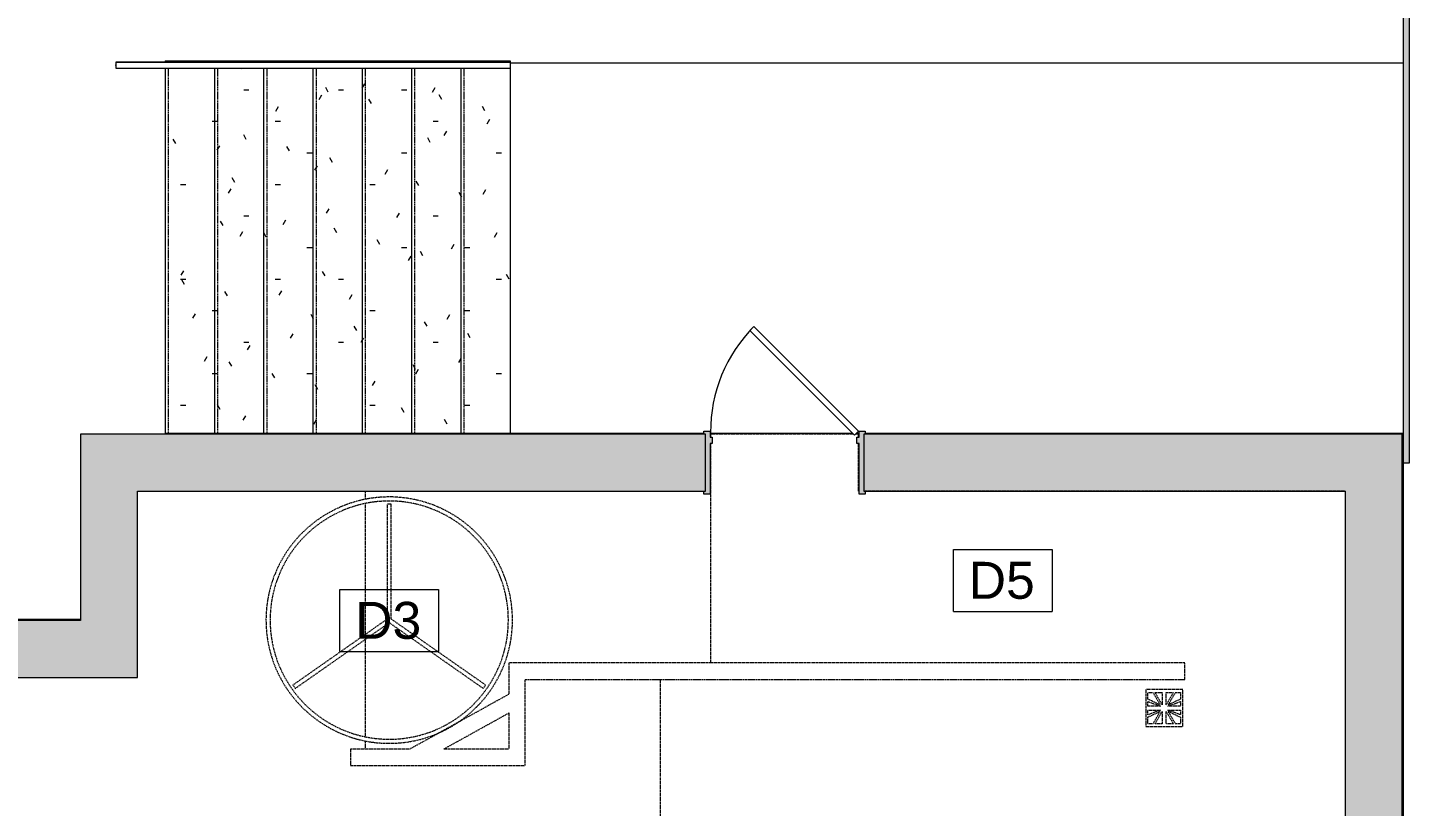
# Model space of a CAD drawing. Header units: inches. Extents: x 628 to 4524, y -721 to 887.
# Drawn here: x 4033.5 to 4369.7, y 393.8 to 583.5 of the extents above; entities that cross this region are included whole.
import ezdxf

# ---------------------------------------------------------------- set-up
doc = ezdxf.new("R2010")
doc.units = ezdxf.units.IN
doc.header["$MEASUREMENT"] = 0
for name, pattern in [('Demolished', [0.1875, 0.125, -0.0625]), ('Demolished 3_16_', [0.28125, 0.1875, -0.09375]), ('Overhead 1_16_', [0.101562, 0.0625, -0.039062])]:
    doc.linetypes.add(name, pattern=pattern)
for name, color, linetype, lineweight in [('A-ANNO-KEYN', 231, 'Continuous', 9), ('A-DETL-DEMO', 6, 'Demolished 3_16_', 9), ('A-DOOR', 31, 'Continuous', 13), ('A-FLOR', 192, 'Continuous', 13), ('A-FLOR-HRAL', 11, 'Continuous', 13), ('A-FLOR-LEVL', 51, 'Demolished', 9), ('A-GENM', 13, 'Demolished', 9), ('A-WALL', 113, 'Continuous', 13), ('A-WALL-PATT', 111, 'Continuous', 13), ('P-SANR-FIXT', 6, 'Demolished', 9), ('S-STRS', 31, 'Continuous', 13)]:
    doc.layers.add(name, color=color, linetype=linetype, lineweight=lineweight)
doc.styles.add('Arial', font='arial.ttf', dxfattribs={"height": 9})
pattern_1 = [(0, (3241.226, 0), (30.72, 7.68), [1.267, -21.773, 1.267, -21.773, -122.88]), (0, (3241.226, 0), (30.72, 7.68), [-46.08, 1.267, -44.813, 1.267, -21.773, -53.76]), (0, (3241.226, 0), (30.72, 7.68), [-115.2, 1.267, -14.093, 1.267, -37.133]), (120, (3252.746, 3.84), (-22.011075, 22.7643), [1.267, -21.773, 1.267, -21.773, -122.88]), (120, (3252.746, 3.84), (-22.011075, 22.7643), [-46.08, 1.267, -44.813, 1.267, -21.773, -53.76]), (120, (3252.746, 3.84), (-22.011075, 22.7643), [-115.2, 1.267, -14.093, 1.267, -37.133]), (240, (3256.586, 19.2), (-8.708925, -30.4443), [1.267, -21.773, 1.267, -21.773, -122.88]), (240, (3256.586, 19.2), (-8.708925, -30.4443), [-46.08, 1.267, -44.813, 1.267, -21.773, -53.76]), (240, (3256.586, 19.2), (-8.708925, -30.4443), [-115.2, 1.267, -14.093, 1.267, -37.133])]

# ---------------------------------------------------------------- blocks, each defined once
blk = doc.blocks.new('Door - Single - Solid Door 36_ x 84_-7220765-FIRST FLOOR DEMOLITION')
at = {"layer": 'A-DOOR'}
h = blk.add_hatch(color=250, dxfattribs=at)
h.paths.add_polyline_path([(22.12, 7.6), (22.12, -4.78), (21.62, -4.78), (21.62, -6.28), (22.12, -6.28), (22.12, -7.78), (23.62, -7.78), (23.62, -7.03), (23.24, -7.03), (23.24, 6.85), (23.62, 6.85), (23.62, 7.6)], flags=0)
h.paths.add_polyline_path([(-15.63, 7.6), (-15.63, 6.85), (-15.26, 6.85), (-15.26, -7.03), (-15.63, -7.03), (-15.63, -7.78), (-14.13, -7.78), (-14.13, -6.28), (-13.63, -6.28), (-13.63, -4.78), (-14.13, -4.78), (-14.13, 7.6)], flags=0)
at = {"layer": 'A-DOOR', "color": 8, "lineweight": 20}
for p, q in [((-15.63, 7.6), (-14.13, 7.6)), ((-15.63, 6.85), (-15.63, 7.6)), ((-15.26, 6.85), (-15.63, 6.85)), ((-15.26, -7.03), (-15.26, 6.85)), ((-14.13, 7.6), (-14.13, -4.78)), ((22.12, 7.6), (23.62, 7.6)), ((22.12, -4.78), (22.12, 7.6)), ((23.24, 6.85), (23.24, -7.03)), ((23.62, 6.85), (23.24, 6.85)), ((23.62, 7.6), (23.62, 6.85)), ((-14.13, -4.78), (-13.63, -4.78)), ((-14.13, -6.28), (-14.13, -7.78)), ((-13.63, -6.28), (-14.13, -6.28)), ((-13.63, -4.78), (-13.63, -6.28)), ((21.62, -4.78), (22.12, -4.78)), ((21.62, -6.28), (21.62, -4.78)), ((22.12, -6.28), (21.62, -6.28)), ((22.12, -7.78), (22.12, -6.28)), ((-15.63, -7.03), (-15.26, -7.03)), ((-15.63, -7.78), (-15.63, -7.03)), ((-14.13, -7.78), (-15.63, -7.78)), ((-13.03, -6.8), (-14.01, -7.78)), ((-14.01, -7.78), (11.45, -33.23)), ((12.42, -32.26), (-13.03, -6.8)), ((23.62, -7.78), (22.12, -7.78)), ((23.24, -7.03), (23.62, -7.03)), ((23.62, -7.03), (23.62, -7.78)), ((11.45, -33.23), (12.42, -32.26))]:
    blk.add_line(p, q, dxfattribs=at)
at = {"layer": 'A-DOOR', "lineweight": 9}
blk.add_arc((-14.01, -7.78), 36, 315, 0.5, dxfattribs=at)
blk = doc.blocks.new('Top Rail Type - Top Rail_Internal_-6878744-FIRST FLOOR DEMOLITION')
at = {"layer": 'A-FLOR-HRAL', "lineweight": 9}
for p, q in [((909.67, 575.1), (813.71, 575.1)), ((813.71, 573.6), (909.67, 573.6))]:
    blk.add_line(p, q, dxfattribs=at)
at = {"layer": 'A-FLOR-HRAL', "lineweight": 9, "flags": 128}
for points in [[(813.71, 574.27), (813.71, 574.35), (813.71, 574.43)], [(909.67, 574.43), (909.67, 574.35), (909.67, 574.27)]]:
    blk.add_lwpolyline(points, dxfattribs=at)
blk = doc.blocks.new('Top Rail Type - Top Rail_Internal_-V10-FIRST FLOOR DEMOLITION')
at = {"layer": 'A-FLOR-HRAL', "lineweight": 9}
for p, q in [((813.71, 575.1), (813.71, 573.6)), ((813.71, 575.1), (909.67, 575.1)), ((909.67, 575.1), (909.67, 573.6)), ((813.71, 573.6), (909.67, 573.6))]:
    blk.add_line(p, q, dxfattribs=at)
blk = doc.blocks.new('Floor Drain 9L x 9W - Floor Drain 9L x 9W-V17-FIRST FLOOR DEMOLITION')
at = {"layer": 'P-SANR-FIXT', "color": 7}
for p, q in [((4.5, 4.5), (-4.5, 4.5)), ((-4.5, 4.5), (-4.5, -4.5)), ((-4, 2.21), (-4, 3.83)), ((-4, 3.83), (-2.75, 3.83)), ((-2.75, 3.83), (-0.99, 0.8)), ((-0.5, 0.83), (-2.25, 3.83)), ((-2.25, 3.83), (-0.5, 3.83)), ((-0.5, 3.83), (-0.5, 0.83)), ((0.5, 3.83), (2.25, 3.83)), ((2.25, 3.83), (0.5, 0.83)), ((0.5, 0.83), (0.5, 3.83)), ((0.99, 0.8), (2.75, 3.83)), ((2.75, 3.83), (4, 3.83)), ((4, 3.83), (4, 2.21)), ((4.5, -4.5), (4.5, 4.5)), ((-0.99, 0.8), (-4, 2.21)), ((-4, 1.63), (-0.91, 0.5)), ((-4, 0.5), (-4, 1.63)), ((-0.91, 0.5), (-4, 0.5)), ((0.91, 0.5), (4, 1.63)), ((4, 0.5), (0.91, 0.5)), ((4, 2.21), (0.99, 0.8)), ((4, 1.63), (4, 0.5)), ((-4, -1.63), (-4, -0.5)), ((-4, -0.5), (-0.91, -0.5)), ((-0.91, -0.5), (-4, -1.63)), ((-4, -2.21), (-0.99, -0.8)), ((-4, -3.83), (-4, -2.21)), ((-0.99, -0.8), (-2.75, -3.83)), ((-2.25, -3.83), (-0.5, -0.83)), ((-0.5, -0.83), (-0.5, -3.83)), ((0.5, -3.83), (0.5, -0.83)), ((0.5, -0.83), (2.25, -3.83)), ((4, -1.63), (0.91, -0.5)), ((0.91, -0.5), (4, -0.5)), ((2.75, -3.83), (0.99, -0.8)), ((0.99, -0.8), (4, -2.21)), ((4, -0.5), (4, -1.63)), ((4, -2.21), (4, -3.83)), ((-4.5, -4.5), (4.5, -4.5)), ((-2.75, -3.83), (-4, -3.83)), ((-0.5, -3.83), (-2.25, -3.83)), ((2.25, -3.83), (0.5, -3.83)), ((4, -3.83), (2.75, -3.83))]:
    blk.add_line(p, q, dxfattribs=at)
blk = doc.blocks.new('Revolving Gate - Revolving Gate-7015749-FIRST FLOOR DEMOLITION')
at = {"layer": 'A-GENM', "color": 10, "lineweight": 20}
for p, q in [((0.5, 28.26), (-0.5, 28.26)), ((-0.5, 28.26), (-0.5, 0.26)), ((0.5, 0.26), (0.5, 28.26)), ((-0.5, 0.26), (-23.44, -15.8)), ((23.44, -15.8), (0.5, 0.26)), ((-22.86, -16.62), (0, -0.61)), ((0, -0.61), (22.86, -16.62)), ((-23.44, -15.8), (-22.86, -16.62)), ((22.86, -16.62), (23.44, -15.8))]:
    blk.add_line(p, q, dxfattribs=at)
for radius, start, end in [(30, 360, 180), (29, 0, 180), (30, 180, 360), (29, 180, 0)]:
    blk.add_arc((0, 0), radius, start, end, dxfattribs=at)
blk = doc.blocks.new('Keynote Tag - Keynote Number - Boxed-135510-FIRST FLOOR DEMOLITION')
at = {"layer": 'A-ANNO-KEYN'}
for p, q in [((-0.125, -0.0792), (-0.125, 0.0781)), ((-0.125, 0.0781), (0.125, 0.0781)), ((0.125, 0.0781), (0.125, -0.0792)), ((-0.125, -0.0792), (0.125, -0.0792))]:
    blk.add_line(p, q, dxfattribs=at)

msp = doc.modelspace()

# ---------------------------------------------------------------- hatches: boundary and pattern name
at = {"layer": 'A-WALL-PATT', "lineweight": 9}
for points in [[(4369.75, 477.52), (4369.75, 887.43), (4368.25, 887.43), (4368.25, 477.52)], [(4060.17, 425.25), (4060.17, 470.58), (4046.3, 470.58), (4046.3, 425.25)], [(4046.3, 425.25), (4046.3, 439.13), (3553.07, 439.13), (3553.07, 425.25), (4011.01, 425.25)]]:
    msp.add_hatch(color=7, dxfattribs=at).paths.add_polyline_path(points, flags=0)
h = msp.add_hatch(color=7, dxfattribs=at)
h.paths.add_polyline_path([(4354.14, 470.58), (4354.14, 484.45), (4236.94, 484.45), (4236.94, 470.58), (4285.26, 470.58)], flags=0)
h.paths.add_polyline_path([(4198.44, 470.58), (4198.44, 484.45), (4046.3, 484.45), (4046.3, 470.58), (4198.06, 470.58)], flags=0)
h = msp.add_hatch(color=7, dxfattribs=at)
h.paths.add_polyline_path([(4354.14, -143.29), (4368.02, -143.29), (4368.02, 127), (4354.14, 127), (4354.14, 65.91)], flags=0)
h.paths.add_polyline_path([(4354.14, 165.5), (4368.02, 165.5), (4368.02, 484.45), (4354.14, 484.45), (4354.14, 168.6)], flags=0)
at = {"layer": 'S-STRS', "lineweight": 9}
h = msp.add_hatch(dxfattribs=at)
h.set_pattern_fill('FP_6', color=256, style=0, pattern_type=2)
h.set_pattern_definition(pattern_1)
h.paths.add_polyline_path([(4078.9, 484.7), (4078.9, 573.6), (4066.9, 573.6), (4066.9, 484.7)], flags=0)
h.paths.add_polyline_path([(4078.9, 575.1), (4078.9, 575.35), (4066.9, 575.35), (4066.9, 575.1)], flags=0)
h = msp.add_hatch(dxfattribs=at)
h.set_pattern_fill('FP_7', color=256, style=0, pattern_type=2)
h.set_pattern_definition(pattern_1)
h.paths.add_polyline_path([(4090.9, 484.7), (4090.9, 573.6), (4078.9, 573.6), (4078.9, 484.7)], flags=0)
h.paths.add_polyline_path([(4090.9, 575.1), (4090.9, 575.35), (4078.9, 575.35), (4078.9, 575.1)], flags=0)
h = msp.add_hatch(dxfattribs=at)
h.set_pattern_fill('FP_8', color=256, style=0, pattern_type=2)
h.set_pattern_definition(pattern_1)
h.paths.add_polyline_path([(4102.9, 484.7), (4102.9, 573.6), (4090.9, 573.6), (4090.9, 484.7)], flags=0)
h.paths.add_polyline_path([(4102.9, 575.1), (4102.9, 575.35), (4090.9, 575.35), (4090.9, 575.1)], flags=0)
h = msp.add_hatch(dxfattribs=at)
h.set_pattern_fill('FP_6', color=256, style=0, pattern_type=2)
h.set_pattern_definition(pattern_1)
h.paths.add_polyline_path([(4114.9, 484.7), (4114.9, 573.6), (4102.9, 573.6), (4102.9, 484.7)], flags=0)
h.paths.add_polyline_path([(4114.9, 575.1), (4114.9, 575.35), (4102.9, 575.35), (4102.9, 575.1)], flags=0)
h = msp.add_hatch(dxfattribs=at)
h.set_pattern_fill('FP_8', color=256, style=0, pattern_type=2)
h.set_pattern_definition(pattern_1)
h.paths.add_polyline_path([(4114.9, 484.7), (4126.9, 484.7), (4126.9, 573.6), (4114.9, 573.6)], flags=0)
h.paths.add_polyline_path([(4126.9, 575.1), (4126.9, 575.35), (4114.9, 575.35), (4114.9, 575.1)], flags=0)
h = msp.add_hatch(dxfattribs=at)
h.set_pattern_fill('FP_6', color=256, style=0, pattern_type=2)
h.set_pattern_definition(pattern_1)
h.paths.add_polyline_path([(4138.9, 484.7), (4138.9, 573.6), (4126.9, 573.6), (4126.9, 484.7)], flags=0)
h.paths.add_polyline_path([(4126.9, 575.1), (4138.9, 575.1), (4138.9, 575.35), (4126.9, 575.35)], flags=0)
h = msp.add_hatch(dxfattribs=at)
h.set_pattern_fill('FP_8', color=256, style=0, pattern_type=2)
h.set_pattern_definition(pattern_1)
h.paths.add_polyline_path([(4138.9, 484.7), (4150.9, 484.7), (4150.9, 573.6), (4138.9, 573.6), (4138.9, 569.58)], flags=0)
h.paths.add_polyline_path([(4138.9, 575.1), (4150.9, 575.1), (4150.9, 575.35), (4138.9, 575.35)], flags=0)

# ---------------------------------------------------------------- linework, layer by layer
at = {"layer": 'A-DETL-DEMO'}
msp.add_line((4154.59, 424.76), (4315.08, 424.76), dxfattribs=at)
at = {"layer": 'A-FLOR'}
for p, q in [((4368.25, 574.85), (4150.94, 574.85)), ((4150.94, 574.85), (4150.94, 484.72)), ((4150.94, 484.72), (4198.06, 484.72)), ((4199.56, 484.72), (4234.23, 484.72)), ((4235.2, 484.72), (4235.81, 484.72)), ((4237.31, 484.72), (4368.25, 484.72)), ((4368.25, 484.38), (4368.01, 484.38)), ((4368.3, 165.88), (4368.3, 477.52)), ((4046.3, 439.38), (3564.3, 439.38))]:
    msp.add_line(p, q, dxfattribs=at)
at = {"layer": 'A-FLOR', "color": 7, "linetype": 'Demolished', "lineweight": 9}
for p, q in [((4234.49, 484.45), (4199.64, 484.45)), ((4199.64, 484.45), (4199.64, 483.7)), ((4235.69, 484.45), (4234.94, 484.45)), ((4235.69, 483.7), (4235.69, 484.45)), ((4199.64, 482.2), (4199.64, 428.76)), ((4235.69, 470.57), (4235.69, 482.2)), ((4235.81, 470.57), (4235.69, 470.57)), ((4354.14, 470.57), (4237.31, 470.57)), ((4187.4, 424.76), (4187.4, 388.74))]:
    msp.add_line(p, q, dxfattribs=at)
at = {"layer": 'A-FLOR-LEVL', "color": 7}
for p, q in [((4115.64, 470.58), (4115.64, 468.6)), ((4115.64, 467.53), (4115.64, 435.72)), ((4115.64, 434.5), (4115.64, 410.84)), ((4115.64, 409.77), (4115.64, 407.8))]:
    msp.add_line(p, q, dxfattribs=at)
at = {"layer": 'A-WALL', "color": 8, "lineweight": 20}
for p, q in [((4368.25, 887.43), (4368.25, 477.52)), ((4369.75, 477.52), (4369.75, 887.43)), ((4198.06, 484.45), (4046.3, 484.45)), ((4046.3, 484.45), (4046.3, 439.13)), ((4368.02, 484.45), (4237.31, 484.45)), ((4368.02, 165.5), (4368.02, 484.45)), ((4368.25, 477.52), (4369.75, 477.52)), ((4060.17, 470.58), (4198.06, 470.58)), ((4060.17, 425.25), (4060.17, 470.58)), ((4237.31, 470.58), (4354.14, 470.58)), ((4354.14, 470.58), (4354.14, 388.74)), ((4046.3, 439.13), (3563.94, 439.13)), ((3558.01, 425.25), (4060.17, 425.25))]:
    msp.add_line(p, q, dxfattribs=at)
at = {"layer": 'A-WALL', "lineweight": 9}
for p, q in [((4199.56, 484.45), (4199.64, 484.45)), ((4235.69, 484.45), (4235.81, 484.45)), ((4199.64, 470.58), (4199.56, 470.58)), ((4235.81, 470.58), (4235.69, 470.58))]:
    msp.add_line(p, q, dxfattribs=at)
at = {"layer": 'A-WALL', "color": 10, "linetype": 'Demolished', "lineweight": 20}
for p, q in [((4315.08, 428.76), (4150.59, 428.76)), ((4150.59, 428.76), (4150.59, 421.15)), ((4315.08, 424.76), (4315.08, 428.76)), ((4154.59, 403.8), (4154.59, 424.76)), ((4150.59, 421.15), (4126.5, 407.8)), ((4134.75, 407.8), (4150.59, 416.58)), ((4150.59, 416.58), (4150.59, 407.8)), ((4126.5, 407.8), (4112.06, 407.8)), ((4112.06, 407.8), (4112.06, 403.8)), ((4150.59, 407.8), (4134.75, 407.8)), ((4112.06, 403.8), (4154.59, 403.8))]:
    msp.add_line(p, q, dxfattribs=at)
at = {"layer": 'S-STRS', "lineweight": 9}
for p, q in [((4066.9, 575.35), (4066.9, 575.1)), ((4066.9, 575.35), (4078.9, 575.35)), ((4078.9, 575.35), (4090.9, 575.35)), ((4078.9, 575.35), (4078.9, 575.1)), ((4090.9, 575.35), (4102.9, 575.35)), ((4090.9, 575.35), (4090.9, 575.1)), ((4102.9, 575.35), (4114.9, 575.35)), ((4102.9, 575.35), (4102.9, 575.1)), ((4114.9, 575.35), (4126.9, 575.35)), ((4114.9, 575.35), (4114.9, 575.1)), ((4126.9, 575.35), (4138.9, 575.35)), ((4126.9, 575.35), (4126.9, 575.1)), ((4138.9, 575.35), (4150.9, 575.35)), ((4138.9, 575.35), (4138.9, 575.1)), ((4150.9, 575.35), (4150.9, 575.1)), ((4066.9, 573.6), (4066.9, 484.7)), ((4078.9, 573.6), (4078.9, 484.7)), ((4090.9, 573.6), (4090.9, 484.7)), ((4102.9, 573.6), (4102.9, 484.7)), ((4114.9, 573.6), (4114.9, 484.7)), ((4126.9, 573.6), (4126.9, 484.7)), ((4138.9, 573.6), (4138.9, 484.7)), ((4150.9, 573.6), (4150.9, 484.7)), ((4066.9, 484.7), (4078.9, 484.7)), ((4078.9, 484.7), (4090.9, 484.7)), ((4090.9, 484.7), (4102.9, 484.7)), ((4102.9, 484.7), (4114.9, 484.7)), ((4114.9, 484.7), (4126.9, 484.7)), ((4126.9, 484.7), (4138.9, 484.7)), ((4138.9, 484.7), (4150.9, 484.7))]:
    msp.add_line(p, q, dxfattribs=at)
at = {"layer": 'S-STRS', "linetype": 'Overhead 1_16_', "lineweight": 9}
for p, q in [((4067.65, 575.35), (4067.65, 575.1)), ((4079.65, 575.35), (4079.65, 575.1)), ((4091.65, 575.35), (4091.65, 575.1)), ((4103.65, 575.35), (4103.65, 575.1)), ((4115.65, 575.35), (4115.65, 575.1)), ((4127.65, 575.35), (4127.65, 575.1)), ((4139.65, 575.35), (4139.65, 575.1)), ((4067.65, 573.6), (4067.65, 484.7)), ((4079.65, 573.6), (4079.65, 484.7)), ((4091.65, 573.6), (4091.65, 484.7)), ((4103.65, 573.6), (4103.65, 484.7)), ((4115.65, 573.6), (4115.65, 484.7)), ((4127.65, 573.6), (4127.65, 484.7)), ((4139.65, 573.6), (4139.65, 484.7))]:
    msp.add_line(p, q, dxfattribs=at)

# ---------------------------------------------------------------- block references
at = {"layer": 'A-ANNO-KEYN', "xscale": 95.99999999999994, "yscale": 95.99999999999994, "zscale": 95.99999999999994}
for p in [(4270.79, 448.93), (4121.47, 439.19)]:
    msp.add_blockref('Keynote Tag - Keynote Number - Boxed-135510-FIRST FLOOR DEMOLITION', p, dxfattribs=at)
at = {"layer": 'A-DOOR', "rotation": 180}
msp.add_blockref('Door - Single - Solid Door 36_ x 84_-7220765-FIRST FLOOR DEMOLITION', (4221.68, 477.43), dxfattribs=at)
at = {"layer": 'A-FLOR-HRAL', "lineweight": 9}
for name in ['Top Rail Type - Top Rail_Internal_-6878744-FIRST FLOOR DEMOLITION', 'Top Rail Type - Top Rail_Internal_-V10-FIRST FLOOR DEMOLITION']:
    msp.add_blockref(name, (3241.23, 0), dxfattribs=at)
at = {"layer": 'A-GENM', "color": 7}
msp.add_blockref('Revolving Gate - Revolving Gate-7015749-FIRST FLOOR DEMOLITION', (4121.47, 439.19), dxfattribs=at)
at = {"layer": 'P-SANR-FIXT', "color": 7}
msp.add_blockref('Floor Drain 9L x 9W - Floor Drain 9L x 9W-V17-FIRST FLOOR DEMOLITION', (4310.08, 417.76), dxfattribs=at)

# ---------------------------------------------------------------- texts
at = {"layer": 'A-ANNO-KEYN', "char_height": 9, "width": 19.695, "attachment_point": 1, "style": 'Arial'}
for s, insert in [('D5', (4262.51, 453.39)), ('D3', (4113.19, 443.64))]:
    msp.add_mtext(s, dxfattribs=dict(at, insert=insert))

doc.saveas('drawing.dxf')
